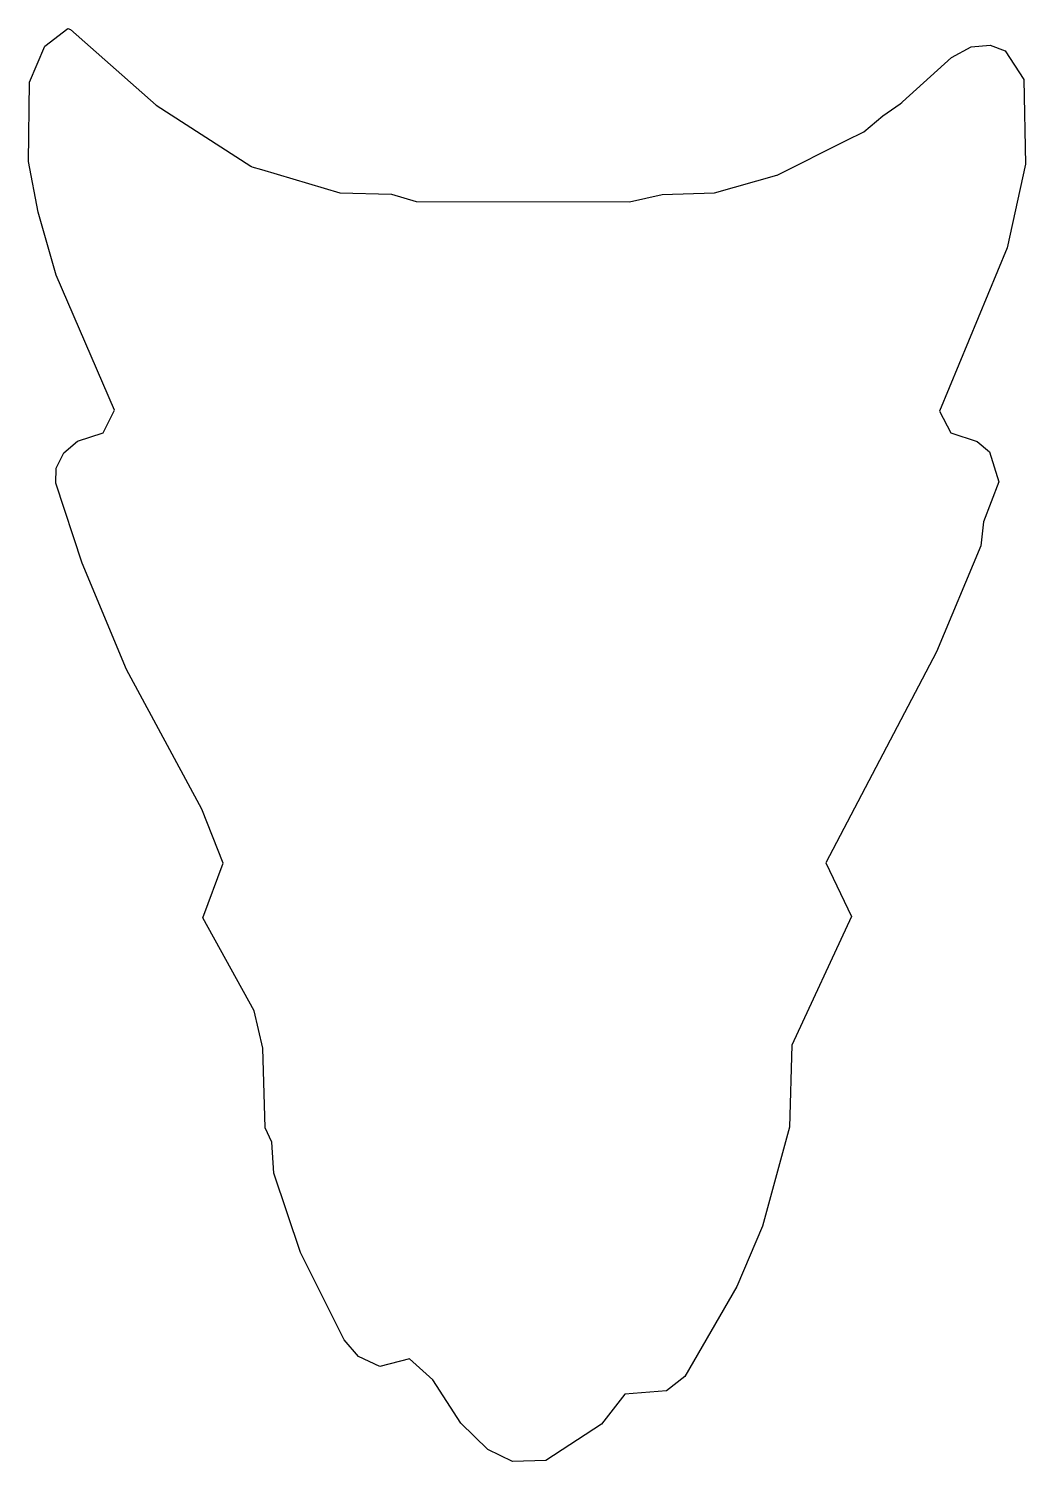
# Model space of a CAD drawing. Header units: millimetres. Extents: x 91.8 to 126, y 138.1 to 187.2.
import ezdxf

# ---------------------------------------------------------------- set-up
doc = ezdxf.new("R2010")
doc.units = ezdxf.units.MM
doc.layers.add('CUT', color=7, linetype='CONTINUOUS')

msp = doc.modelspace()

# ---------------------------------------------------------------- linework, layer by layer
at = {"layer": 'CUT'}
msp.add_lwpolyline([(93.1421, 187.235), (93.2348, 187.2084), (96.1645, 184.6106), (99.4154, 182.5195), (99.4402, 182.5121), (99.4535, 182.5031), (99.7826, 182.4097), (102.4601, 181.6096), (104.2306, 181.5582), (105.0842, 181.3098), (112.393, 181.2987), (113.5164, 181.5561), (115.3093, 181.6098), (117.4418, 182.2126), (117.445, 182.2142), (117.4549, 182.2166), (119.8195, 183.4009), (119.8201, 183.4013), (120.4174, 183.6999), (121.0683, 184.2524), (121.6714, 184.6637), (121.7215, 184.7094), (121.7422, 184.7218), (123.4246, 186.241), (124.1056, 186.6112), (124.7484, 186.6651), (125.2672, 186.4743), (125.9041, 185.4921), (125.9573, 182.5919), (125.339, 179.7277), (123.0155, 174.1311), (123.4006, 173.3894), (124.3097, 173.0823), (124.7303, 172.731), (125.0497, 171.7064), (124.5184, 170.3346), (124.4266, 169.514), (122.909, 165.8747), (119.1162, 158.6489), (119.9991, 156.8081), (117.9517, 152.404), (117.8693, 149.5891), (116.9507, 146.1938), (116.073, 144.1322), (114.2842, 141.0452), (113.6607, 140.5542), (112.2359, 140.4392), (111.4303, 139.4164), (109.5187, 138.1688), (108.3763, 138.1376), (107.5331, 138.5399), (106.6144, 139.4438), (105.6457, 140.9335), (104.8504, 141.6556), (103.8376, 141.3841), (103.099, 141.7279), (102.6091, 142.2976), (101.1129, 145.2969), (100.2073, 148.0112), (100.1292, 149.0737), (99.8994, 149.5681), (99.8288, 152.3023), (99.5279, 153.581), (97.7737, 156.7642), (98.4643, 158.6352), (97.739, 160.4828), (95.1545, 165.2767), (93.6386, 168.9156), (92.7263, 171.6607), (92.7386, 172.1707), (93.0082, 172.6986), (93.4759, 173.0934), (94.3575, 173.3843), (94.7473, 174.1612), (92.7417, 178.7816), (92.1207, 180.9511), (91.7995, 182.6839), (91.8334, 185.4004), (92.3513, 186.6339)], close=True, dxfattribs=at)

doc.saveas('drawing.dxf')
